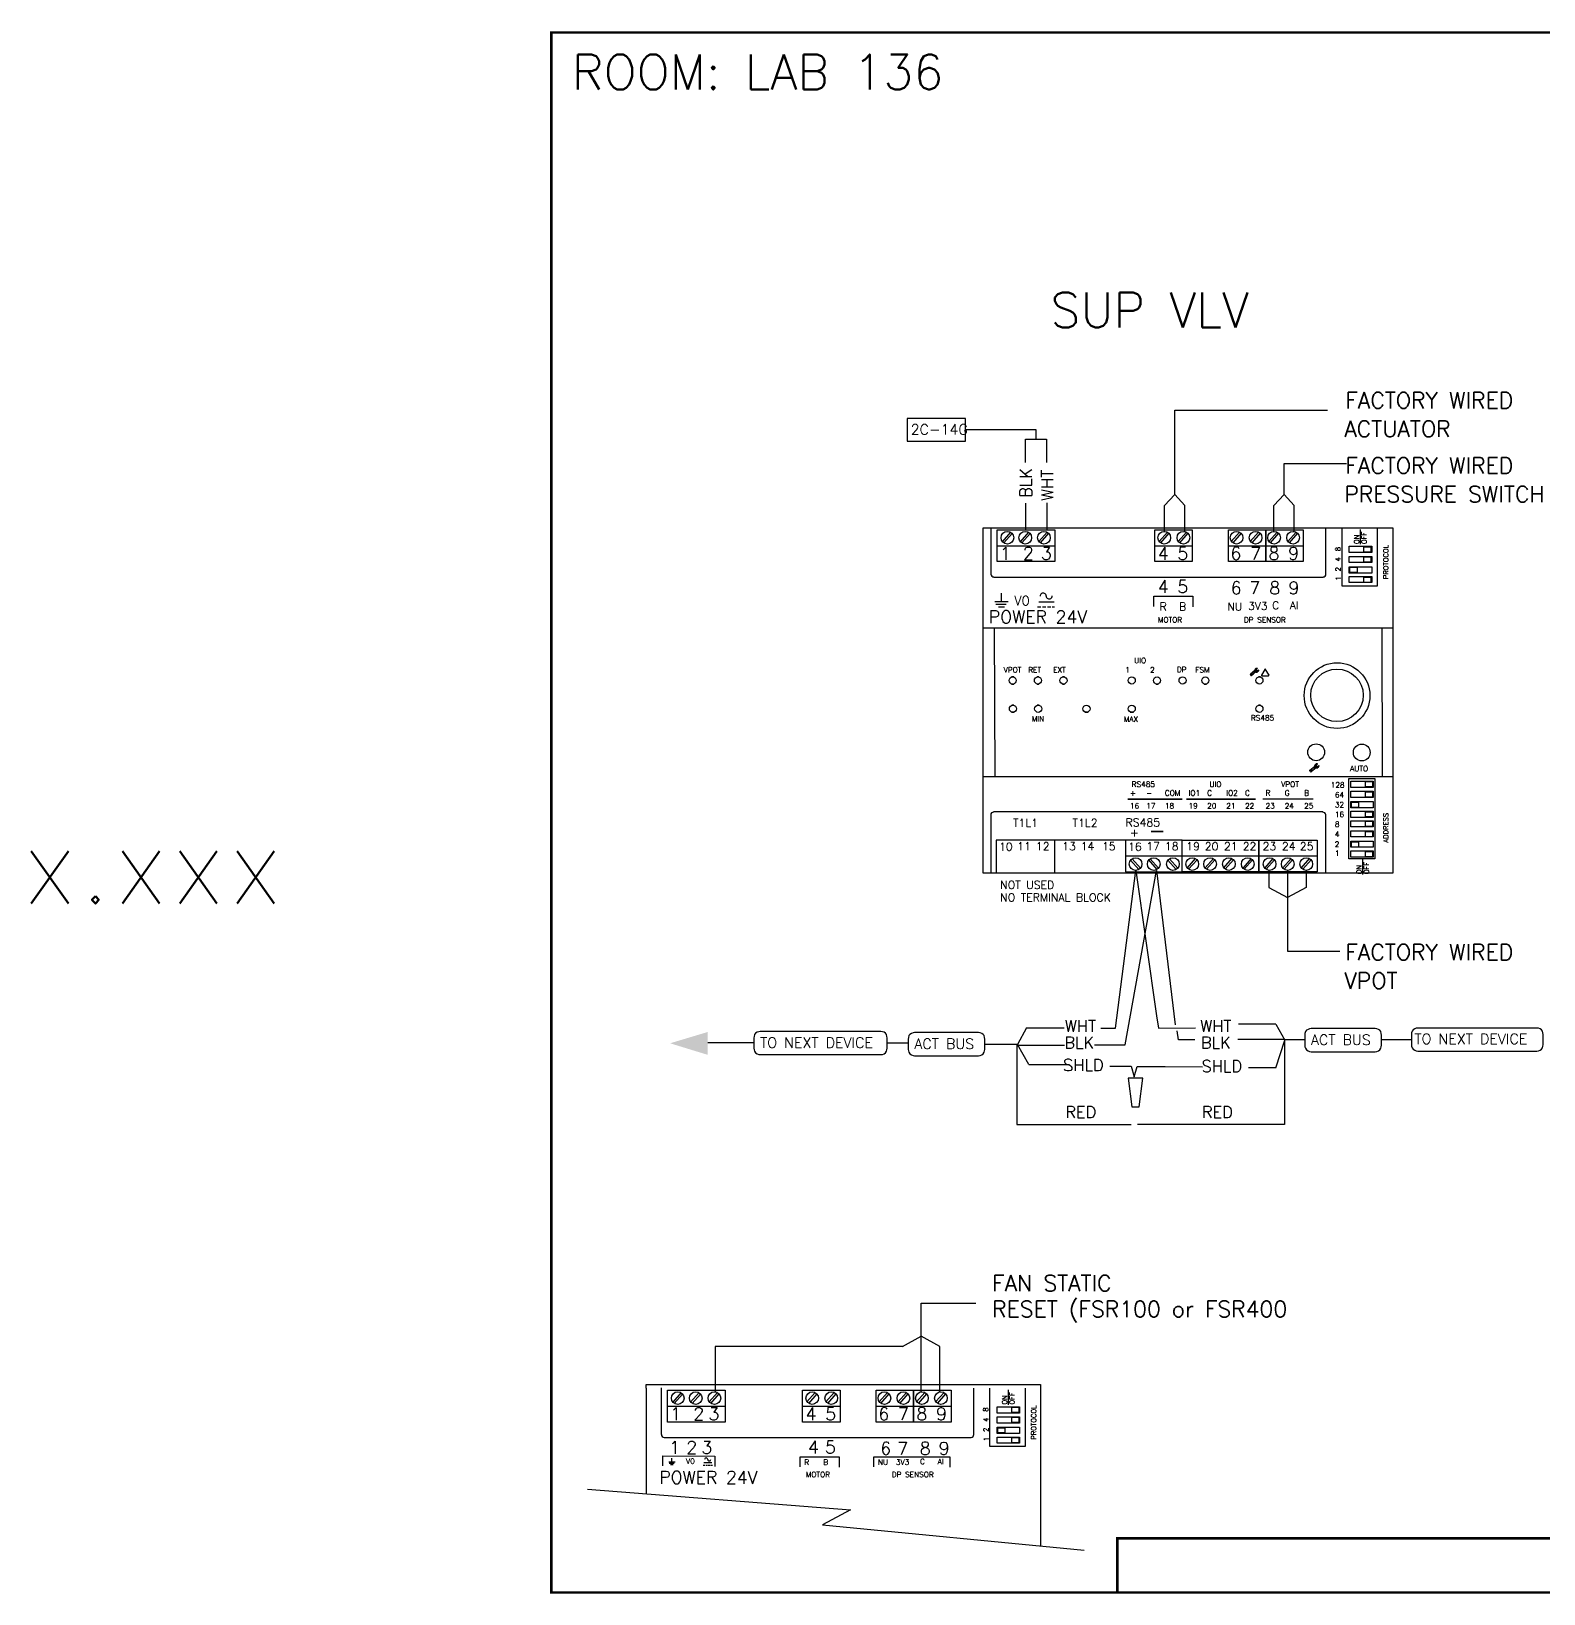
# Model space of a CAD drawing. Extents: x -251 to 1546, y 32 to 985.
# Drawn here: x -251 to 671, y 32 to 985 of the extents above; entities that cross this region are included whole.
import ezdxf
from ezdxf.enums import TextEntityAlignment as Align

# ---------------------------------------------------------------- set-up
doc = ezdxf.new("R2010")
doc.units = 0
doc.header["$LTSCALE"] = 96
doc.header["$MEASUREMENT"] = 0
doc.layers.get('0').update_dxf_attribs({"linetype": 'CONTINUOUS'})
for name, color, linetype in [('FSR', 7, 'CONTINUOUS'), ('ModelB', 30, 'CONTINUOUS'), ('Supply', 7, 'CONTINUOUS'), ('Text', 7, 'CONTINUOUS')]:
    doc.layers.add(name, color=color, linetype=linetype)
doc.styles.add('Romans', font='romans.shx')
doc.styles.get("Standard").update_dxf_attribs({"font": 'ROMANS'})

msp = doc.modelspace()

# ---------------------------------------------------------------- hatches: boundary and pattern name
at = {"layer": 'Supply', "linetype": 'Continuous', "lineweight": 0, "transparency": 33554687}
msp.add_hatch(color=7, dxfattribs=at).paths.add_polyline_path([(161.31, 374.71), (161.31, 360.77), (138.38, 367.81)])

# ---------------------------------------------------------------- linework, layer by layer
at = {"layer": 'FSR', "color": 7, "linetype": 'Continuous'}
for p, q in [((291.42, 189.28), (291.42, 209.46)), ((291.42, 209.46), (324.83, 209.46)), ((280.1, 183.05), (291.42, 189.28)), ((291.42, 155.49), (291.42, 189.28)), ((302.74, 183.05), (291.42, 189.28)), ((302.74, 155.49), (302.74, 183.05))]:
    msp.add_line(p, q, dxfattribs=at)
at = {"layer": 'FSR', "linetype": 'Continuous'}
for p, q in [((280.1, 183.05), (165.93, 183.05)), ((165.93, 183.05), (165.93, 155.31)), ((123.87, 157.53), (123.87, 159.81)), ((123.87, 159.81), (364.23, 159.81)), ((123.87, 157.53), (123.87, 93.19)), ((133.04, 129.26), (133.04, 157.69)), ((364.23, 159.81), (364.23, 61.4)), ((88.03, 96.03), (248.33, 83.31)), ((248.33, 83.31), (231.35, 74.36)), ((231.35, 74.36), (390.71, 58.81))]:
    msp.add_line(p, q, dxfattribs=at)
at = {"layer": 'FSR', "color": 7}
for p, q in [((344.38, 156.48), (344.38, 147.46)), ((133.89, 110.18), (133.89, 116.36)), ((133.89, 116.36), (165.68, 116.17)), ((139.49, 112.61), (139.49, 114.99)), ((165.68, 116.17), (165.68, 109.82)), ((217.59, 109.6), (217.59, 115.78)), ((217.59, 115.78), (241.41, 115.78)), ((241.41, 115.78), (241.41, 109.43)), ((262.49, 109.6), (262.49, 115.78)), ((262.49, 115.78), (308.82, 115.78)), ((308.82, 115.78), (308.82, 109.46)), ((137.57, 112.61), (141.41, 112.61)), ((137.87, 111.82), (140.8, 111.82)), ((138.65, 111.05), (140.33, 111.05)), ((158.53, 110.66), (159.59, 110.66)), ((158.98, 112.26), (163.85, 112.26)), ((160.14, 110.66), (161.2, 110.66)), ((161.68, 110.66), (162.74, 110.66)), ((163.14, 110.66), (164.2, 110.66))]:
    msp.add_line(p, q, dxfattribs=at)
at = {"layer": 'FSR', "color": 7, "lineweight": 25}
for points in [[(172.03, 136.88), (136.9, 136.88), (136.9, 156.3), (172.03, 156.3)], [(242, 156.3), (242, 136.88), (219.19, 136.88), (219.19, 156.3)], [(286.85, 156.3), (286.85, 136.88), (264.04, 136.88), (264.04, 156.3)], [(309.65, 156.3), (309.65, 136.88), (286.85, 136.88), (286.85, 156.3)], [(351.42, 142.43), (337.7, 142.43), (337.7, 146.28), (351.42, 146.28)], [(350.96, 142.73), (346.64, 142.73), (346.64, 145.97), (350.96, 145.97)], [(351.42, 136.26), (337.7, 136.26), (337.7, 140.12), (351.42, 140.12)], [(351.42, 129.94), (337.7, 129.94), (337.7, 133.8), (351.42, 133.8)], [(342.48, 130.25), (338.16, 130.25), (338.16, 133.49), (342.48, 133.49)], [(350.96, 136.57), (346.64, 136.57), (346.64, 139.81), (350.96, 139.81)], [(351.42, 124.09), (337.7, 124.09), (337.7, 127.79), (351.42, 127.79)], [(350.96, 124.24), (346.64, 124.24), (346.64, 127.48), (350.96, 127.48)]]:
    msp.add_lwpolyline(points, close=True, dxfattribs=at)
for points in [[(145.06, 154.91), (139.98, 149.05)], [(145.99, 153.98), (140.9, 148.28)], [(156.01, 154.91), (150.92, 149.05)], [(156.93, 153.98), (151.85, 148.28)], [(167.26, 154.91), (162.17, 149.21)], [(168.18, 154.14), (163.1, 148.28)], [(226.86, 154.91), (221.77, 149.21)], [(227.78, 154.14), (222.69, 148.28)], [(238.46, 154.91), (233.37, 149.21)], [(239.38, 154.14), (234.3, 148.28)], [(270.87, 154.91), (265.79, 149.21)], [(271.8, 154.14), (266.71, 148.28)], [(282.48, 154.91), (277.39, 149.21)], [(283.4, 154.14), (278.32, 148.28)], [(293.75, 154.91), (288.67, 149.21)], [(294.68, 154.14), (289.59, 148.28)], [(305.36, 154.91), (300.27, 149.21)], [(306.28, 154.14), (301.2, 148.28)], [(321.83, 127.56), (322.45, 127.72), (323.06, 128.03), (323.37, 128.64), (323.52, 129.26), (323.52, 157.53)], [(354.81, 157.53), (354.81, 121.93), (333.39, 121.93), (333.39, 157.53)], [(136.9, 146.59), (172.03, 146.59)], [(219.19, 146.59), (242, 146.59)], [(264.04, 146.59), (286.85, 146.59), (309.65, 146.59)], [(133.04, 129.26), (133.2, 128.64), (133.51, 128.03), (134.12, 127.72), (134.74, 127.56)], [(134.74, 127.41), (242.62, 127.41)], [(242.31, 127.41), (321.83, 127.41)]]:
    msp.add_lwpolyline(points, dxfattribs=at)
at = {"layer": 'FSR', "color": 7, "lineweight": 5}
for points in [[(142.75, 156.3), (143.52, 156.3)], [(153.69, 156.3), (152.92, 156.3)]]:
    msp.add_lwpolyline(points, dxfattribs=at)
at = {"layer": 'FSR', "color": 7, "lineweight": 25}
for centre in [(143.06, 151.48), (154, 151.48), (165.4, 151.48), (225, 151.48), (236.61, 151.48), (269.02, 151.48), (280.62, 151.48), (291.9, 151.48), (303.5, 151.48)]:
    msp.add_circle(centre, 3.86, dxfattribs=at)
at = {"layer": 'FSR', "color": 7}
for centre, start, end in [((160.35, 114.11), 359.12234, 184.17978), ((162.24, 114.12), 179.12234, 4.17978)]:
    msp.add_arc(centre, 0.944, start, end, dxfattribs=at)
at = {"layer": 'ModelB', "const_width": 1.5}
msp.add_lwpolyline([(66, 984), (66, 33), (1545, 33), (1545, 984)], close=True, dxfattribs=at)
msp.add_lwpolyline([(1545, 66), (411, 66), (411, 33)], dxfattribs=at)
at = {"layer": 'Supply', "color": 7, "linetype": 'Continuous'}
for p, q in [((446.01, 702.42), (446.01, 753.74)), ((446.01, 753.74), (539.04, 753.74)), ((361.47, 741.87), (318.83, 741.87)), ((355.04, 721.87), (355.04, 736.13)), ((355.04, 736.13), (367.9, 736.13)), ((361.47, 736.13), (361.47, 741.87)), ((367.9, 736.13), (367.9, 721.87)), ((512.62, 702.42), (512.62, 721.19)), ((512.62, 721.19), (550.63, 721.19)), ((355.08, 697.06), (355.08, 680.88)), ((368.01, 697.28), (368.01, 680.88)), ((439.82, 695.61), (446.01, 702.42)), ((439.82, 679.68), (439.82, 695.61)), ((452.21, 695.61), (446.01, 702.42)), ((452.21, 679.68), (452.21, 695.61)), ((506.42, 695.61), (512.62, 702.42)), ((506.42, 679.68), (506.42, 695.61)), ((518.81, 695.61), (512.62, 702.42)), ((518.81, 679.68), (518.81, 695.61)), ((559.03, 681.02), (559.03, 672)), ((340.39, 637.13), (340.39, 642.22)), ((433.3, 634.14), (433.3, 640.31)), ((433.3, 640.31), (457.12, 640.31)), ((457.12, 640.31), (457.12, 633.96)), ((336.28, 637.13), (344.5, 637.13)), ((336.93, 635.44), (343.19, 635.44)), ((338.58, 633.81), (342.17, 633.81)), ((362.31, 633.83), (364.35, 633.83)), ((363.18, 636.9), (372.56, 636.9)), ((365.41, 633.83), (367.45, 633.83)), ((368.38, 633.83), (370.42, 633.83)), ((371.27, 633.87), (372.76, 633.87)), ((560.47, 479.78), (560.47, 470.75)), ((503.44, 473), (503.44, 462.82)), ((514.75, 473), (514.75, 456.6)), ((526.07, 473.14), (526.07, 462.82)), ((503.44, 462.82), (514.75, 456.6)), ((526.07, 462.82), (514.75, 456.6)), ((514.75, 456.6), (514.75, 423.9)), ((514.75, 423.9), (546.63, 423.9)), ((434.92, 384.54), (436.11, 377.1)), ((355.61, 377.19), (378.59, 377.19)), ((436.11, 377.1), (458.71, 377.22)), ((448.25, 369.91), (447.44, 375.35)), ((507.57, 379.42), (484.86, 379.42)), ((189.4, 368.17), (161.4, 368.17)), ((350.22, 367.17), (330.43, 367.17)), ((349.81, 366.91), (349.81, 318.39)), ((350.37, 366.72), (378.81, 366.72)), ((458.34, 369.89), (448.25, 369.91)), ((512.91, 370.12), (484.45, 370.12)), ((512.91, 370.12), (512.91, 318.36)), ((357.16, 354.82), (381.85, 354.82)), ((507.66, 352.94), (490.95, 352.94)), ((349.81, 318.39), (419.51, 318.39)), ((512.91, 318.36), (423.25, 318.36))]:
    msp.add_line(p, q, dxfattribs=at)
at = {"layer": 'Supply', "linetype": 'Continuous'}
for p, q in [((415.97, 491.59), (337.12, 491.59)), ((337.12, 491.59), (337.12, 472.08)), ((372.77, 491.6), (372.77, 471.88)), ((283.46, 367.96), (270.74, 367.96)), ((512.91, 370.12), (525.24, 370.12)), ((572.05, 370.12), (590.24, 370.12))]:
    msp.add_line(p, q, dxfattribs=at)
at = {"layer": 'Supply', "color": 7, "linetype": 'Continuous', "lineweight": 25, "transparency": 33554687}
for p, q in [((355.61, 377.19), (350.22, 367.17)), ((507.57, 379.42), (513.06, 369.67)), ((357.16, 354.82), (350.22, 367.17)), ((507.66, 352.94), (513.06, 369.67)), ((406.35, 353.82), (419.5, 353.82)), ((419.5, 353.82), (421.27, 347.34)), ((421.27, 347.34), (423.2, 353.6)), ((423.2, 353.6), (424.7, 353.6)), ((424.7, 353.6), (440.14, 353.68)), ((440.14, 353.68), (463.01, 353.47)), ((426.63, 346.47), (417.56, 346.47)), ((417.56, 346.47), (419.93, 329.13)), ((424.26, 329.13), (426.63, 346.47)), ((419.93, 329.13), (422.29, 329.13)), ((422.29, 329.13), (424.26, 329.13))]:
    msp.add_line(p, q, dxfattribs=at)
at = {"layer": 'Supply', "color": 7, "linetype": 'Continuous', "transparency": 33554687}
msp.add_lwpolyline([(282.95, 734.8), (318.39, 734.8), (318.39, 748.77), (282.95, 748.77)], close=True, dxfattribs=at)
at = {"layer": 'Supply', "color": 7, "linetype": 'Continuous', "lineweight": 25}
for points in [[(578.86, 471.55), (329.18, 471.55), (329.18, 682.07), (578.86, 682.07)], [(372.95, 661.42), (337.81, 661.42), (337.81, 680.83), (372.95, 680.83)], [(456.65, 680.83), (456.65, 661.42), (433.84, 661.42), (433.84, 680.83)], [(501.5, 680.83), (501.5, 661.42), (478.69, 661.42), (478.69, 680.83)], [(524.3, 680.83), (524.3, 661.42), (501.5, 661.42), (501.5, 680.83)], [(566.07, 666.96), (552.35, 666.96), (552.35, 670.82), (566.07, 670.82)], [(565.61, 667.27), (561.29, 667.27), (561.29, 670.51), (565.61, 670.51)], [(566.07, 660.8), (552.35, 660.8), (552.35, 664.65), (566.07, 664.65)], [(566.07, 654.48), (552.35, 654.48), (552.35, 658.33), (566.07, 658.33)], [(557.13, 654.79), (552.81, 654.79), (552.81, 658.03), (557.13, 658.03)], [(565.61, 661.11), (561.29, 661.11), (561.29, 664.34), (565.61, 664.34)], [(566.07, 648.63), (552.35, 648.63), (552.35, 652.32), (566.07, 652.32)], [(565.61, 648.78), (561.29, 648.78), (561.29, 652.02), (565.61, 652.02)], [(347.05, 591.14), (347.83, 591.14), (346.59, 591.14)], [(347.05, 591.14), (347.83, 591.14)], [(362.47, 591.14), (363.24, 591.14), (362.16, 591.14)], [(362.47, 591.14), (363.24, 591.14)], [(378.03, 591.14), (378.8, 591.14), (377.57, 591.14)], [(378.03, 591.14), (378.8, 591.14)], [(492.25, 592.84), (493.79, 592.84), (492.1, 592.84)], [(492.1, 592.84), (493.79, 592.84), (493.79, 592.84)], [(492.1, 592.84), (493.79, 592.84), (493.79, 592.84)], [(492.1, 592.84), (493.79, 592.84), (493.79, 592.84)], [(492.1, 592.84), (493.79, 592.84), (493.79, 592.84)], [(492.1, 592.84), (492.71, 592.84), (492.71, 592.84)], [(492.1, 592.84), (492.71, 592.84), (492.71, 592.84)], [(492.1, 592.84), (492.71, 592.84), (492.71, 592.84)], [(492.1, 592.84), (492.71, 592.84), (492.71, 592.84)], [(492.1, 592.84), (492.56, 592.84), (492.56, 592.84)], [(492.1, 592.84), (492.71, 592.84), (492.56, 592.84)], [(492.1, 592.84), (492.56, 592.84), (492.56, 592.84)], [(492.1, 592.84), (492.56, 592.84), (492.56, 592.84)], [(492.1, 592.68), (492.56, 592.68), (492.56, 592.68)], [(492.1, 592.68), (492.56, 592.68), (492.56, 592.68)], [(492.1, 592.68), (492.56, 592.68), (492.56, 592.68)], [(492.1, 592.68), (492.56, 592.68), (492.56, 592.68)], [(492.1, 592.68), (492.56, 592.68), (492.56, 592.68)], [(492.1, 592.68), (492.56, 592.68), (492.56, 592.68)], [(492.1, 592.68), (492.56, 592.68), (492.56, 592.68)], [(492.1, 592.68), (492.56, 592.68), (492.56, 592.68)], [(492.1, 592.68), (492.56, 592.68), (492.56, 592.68)], [(492.1, 592.68), (492.56, 592.68), (492.56, 592.68)], [(492.1, 592.68), (492.56, 592.68), (492.56, 592.68)], [(492.1, 592.68), (492.56, 592.68), (492.56, 592.68)], [(492.1, 592.68), (492.56, 592.68), (492.56, 592.68)], [(492.1, 592.68), (492.56, 592.68), (492.56, 592.68)], [(492.1, 592.68), (492.56, 592.68), (492.56, 592.68)], [(492.1, 592.68), (492.56, 592.68), (492.56, 592.68)], [(492.1, 592.53), (492.56, 592.53), (492.56, 592.53)], [(492.1, 592.53), (492.56, 592.53), (492.56, 592.53)], [(492.1, 592.53), (492.56, 592.53), (492.56, 592.53)], [(492.1, 592.53), (492.56, 592.53), (492.56, 592.53)], [(492.1, 592.53), (492.56, 592.53), (492.56, 592.53)], [(492.1, 592.53), (492.56, 592.53), (492.56, 592.53)], [(492.1, 592.53), (492.56, 592.53), (492.56, 592.53)], [(492.1, 592.53), (492.56, 592.53), (492.56, 592.53)], [(492.1, 592.53), (492.56, 592.53), (492.56, 592.53)], [(492.1, 592.53), (492.56, 592.53), (492.56, 592.53)], [(492.1, 592.53), (492.56, 592.53), (492.25, 592.53)], [(492.1, 592.53), (492.56, 592.53), (492.56, 592.53)], [(492.25, 592.84), (493.94, 592.84), (493.79, 592.84)], [(492.25, 592.53), (492.56, 592.53), (492.56, 592.53)], [(492.25, 592.53), (492.56, 592.53), (492.56, 592.53)], [(492.25, 592.38), (492.71, 592.38), (492.71, 592.38)], [(492.25, 592.38), (492.71, 592.38), (492.71, 592.38)], [(492.4, 592.07), (492.87, 592.07), (492.56, 592.07)], [(492.4, 592.07), (492.87, 592.07), (492.87, 592.07)], [(492.56, 592.07), (492.87, 592.07), (492.87, 592.07)], [(492.56, 592.07), (492.87, 592.07), (492.87, 592.07)], [(492.56, 592.07), (492.87, 592.07), (492.87, 592.07)], [(492.56, 592.07), (492.87, 592.07), (492.87, 592.07)], [(492.56, 592.07), (492.87, 592.07), (492.87, 592.07)], [(492.56, 592.07), (492.87, 592.07), (492.87, 592.07)], [(492.56, 592.07), (492.71, 592.07), (492.71, 592.07)], [(492.56, 592.07), (492.87, 592.07), (492.71, 592.07)], [(492.56, 592.07), (492.71, 592.07), (492.71, 592.07)], [(492.56, 592.07), (492.71, 592.07), (492.71, 592.07)], [(492.56, 592.07), (492.71, 592.07), (492.71, 592.07)], [(492.56, 592.07), (492.71, 592.07), (492.71, 592.07)], [(492.56, 592.07), (492.71, 592.07), (492.71, 592.07)], [(492.56, 592.07), (492.71, 592.07), (492.71, 592.07)], [(492.71, 592.84), (493.79, 592.84), (493.79, 592.84)], [(492.71, 592.84), (493.79, 592.84), (493.79, 592.84)], [(492.71, 592.84), (493.79, 592.84), (493.79, 592.84)], [(492.71, 592.84), (493.79, 592.84), (493.79, 592.84)], [(492.71, 592.84), (493.64, 592.84), (492.87, 592.84)], [(492.71, 592.84), (493.79, 592.84), (493.64, 592.84)], [(492.87, 592.53), (493.33, 592.53), (492.71, 592.53)], [(492.71, 592.38), (493.33, 592.38), (493.33, 592.38)], [(492.71, 592.38), (493.33, 592.38), (493.33, 592.38)], [(492.71, 592.07), (492.71, 592.07), (492.71, 592.07)], [(492.87, 592.68), (493.64, 592.68), (493.64, 592.68)], [(492.87, 592.68), (493.64, 592.68), (493.64, 592.68)], [(492.87, 592.68), (493.64, 592.68), (493.64, 592.68)], [(492.87, 592.68), (493.64, 592.68), (493.64, 592.68)], [(492.87, 592.68), (493.64, 592.68), (493.64, 592.68)], [(492.87, 592.68), (493.64, 592.68), (493.64, 592.68)], [(492.87, 592.68), (493.48, 592.68), (493.48, 592.68)], [(492.87, 592.68), (493.64, 592.68), (493.48, 592.68)], [(492.87, 592.53), (493.48, 592.53), (493.48, 592.53)], [(492.87, 592.53), (493.48, 592.53), (493.48, 592.53)], [(492.87, 592.53), (493.48, 592.53), (493.48, 592.53)], [(492.87, 592.53), (493.48, 592.53), (493.48, 592.53)], [(492.87, 592.53), (493.33, 592.53), (493.33, 592.53)], [(492.87, 592.53), (493.48, 592.53), (493.33, 592.53)], [(492.87, 592.53), (493.33, 592.53), (493.33, 592.53)], [(492.87, 592.53), (493.33, 592.53), (493.33, 592.53)], [(492.87, 592.53), (493.33, 592.53), (493.33, 592.53)], [(493.79, 594.22), (496.41, 594.22), (496.41, 594.22)], [(493.79, 594.22), (496.41, 594.22), (496.41, 594.22)], [(494.72, 594.84), (495.95, 594.84), (494.56, 594.84)], [(494.56, 594.84), (495.95, 594.84), (495.95, 594.84)], [(494.56, 594.84), (495.95, 594.84), (495.95, 594.84)], [(494.56, 594.84), (496.1, 594.84), (496.1, 594.84)], [(494.56, 594.84), (496.1, 594.84)], [(494.56, 594.84), (496.1, 594.84), (496.1, 594.84)], [(494.56, 594.84), (496.1, 594.84), (496.1, 594.84)], [(494.56, 594.84), (497.03, 594.84), (497.03, 594.84)], [(494.56, 594.84), (497.03, 594.84), (497.03, 594.84)], [(494.87, 594.99), (495.79, 594.99), (494.72, 594.99)], [(494.72, 594.84), (495.79, 594.84), (495.79, 594.84)], [(494.72, 594.84), (495.79, 594.84), (495.79, 594.84)], [(494.72, 594.84), (495.95, 594.84)], [(495.02, 595.61), (495.64, 595.61), (494.87, 595.61)], [(494.87, 595.61), (495.64, 595.61), (495.64, 595.61)], [(494.87, 595.61), (495.64, 595.61), (495.64, 595.61)], [(494.87, 595.46), (495.64, 595.46), (495.64, 595.46)], [(494.87, 595.46), (495.64, 595.46), (495.64, 595.46)], [(494.87, 595.46), (495.64, 595.46), (495.64, 595.46)], [(494.87, 595.46), (495.64, 595.46), (495.64, 595.46)], [(494.87, 595.3), (495.64, 595.3), (495.64, 595.3)], [(494.87, 595.3), (495.64, 595.3), (495.64, 595.3)], [(494.87, 595.15), (495.64, 595.15), (495.64, 595.15)], [(494.87, 595.15), (495.64, 595.15), (495.64, 595.15)], [(494.87, 594.99), (495.64, 594.99), (495.64, 594.99)], [(494.87, 594.99), (495.64, 594.99), (495.64, 594.99)], [(494.87, 594.99), (495.79, 594.99)], [(495.02, 595.77), (495.79, 595.77), (495.79, 595.77)], [(495.02, 595.77), (495.79, 595.77), (495.79, 595.77)], [(495.02, 595.61), (495.64, 595.61), (495.64, 595.61)], [(495.79, 596.23), (496.41, 596.23), (495.49, 596.23)], [(495.49, 596.23), (496.41, 596.23), (496.41, 596.23)], [(495.49, 596.23), (496.41, 596.23), (496.41, 596.23)], [(495.64, 594.07), (496.1, 594.07), (496.1, 594.07)], [(495.64, 594.07), (496.26, 594.07), (496.1, 594.07)], [(495.64, 594.07), (496.1, 594.07), (495.79, 594.07)], [(495.64, 594.07), (496.1, 594.07), (496.1, 594.07)], [(495.95, 596.23), (496.1, 596.23), (495.79, 596.23)], [(495.79, 596.23), (496.1, 596.23), (496.1, 596.23)], [(495.79, 596.23), (496.1, 596.23), (496.1, 596.23)], [(495.79, 596.23), (496.41, 596.23)], [(495.79, 594.07), (496.1, 594.07), (496.1, 594.07)], [(496.26, 594.84), (497.03, 594.84), (496.1, 594.84)], [(496.1, 594.84), (497.03, 594.84), (497.03, 594.84)], [(496.1, 594.84), (497.03, 594.84), (497.03, 594.84)], [(496.41, 594.84), (497.03, 594.84), (496.26, 594.84)], [(496.26, 594.84), (497.03, 594.84), (497.03, 594.84)], [(496.26, 594.84), (497.03, 594.84), (497.03, 594.84)], [(496.26, 594.84), (497.03, 594.84), (497.03, 594.84)], [(496.41, 594.84), (497.03, 594.84), (497.03, 594.84)], [(497.03, 595.3), (496.87, 595.3), (496.87, 595.3)], [(497.49, 591.14), (498.26, 591.14), (497.03, 591.14)], [(497.49, 591.14), (498.26, 591.14)], [(346.59, 586.83), (347.52, 586.83), (347.05, 586.83)], [(346.59, 586.83), (347.83, 586.83), (347.52, 586.83)], [(362.16, 586.83), (362.93, 586.83), (362.47, 586.83)], [(362.16, 586.83), (363.24, 586.83), (362.93, 586.83)], [(377.57, 586.83), (378.49, 586.83), (378.03, 586.83)], [(377.57, 586.83), (378.8, 586.83), (378.49, 586.83)], [(434.61, 586.83), (435.38, 586.83), (435.07, 586.83)], [(434.61, 586.83), (435.85, 586.83), (435.38, 586.83)], [(464.05, 586.83), (464.97, 586.83), (464.51, 586.83)], [(464.05, 586.83), (465.28, 586.83), (464.97, 586.83)], [(347.05, 573.88), (347.98, 573.88), (346.75, 573.88)], [(347.05, 573.88), (347.98, 573.88)], [(362.47, 573.88), (363.39, 573.88), (362.16, 573.88)], [(362.47, 573.88), (363.39, 573.88)], [(497.49, 573.88), (498.26, 573.88), (497.03, 573.88)], [(497.49, 573.88), (498.26, 573.88)], [(346.75, 569.57), (347.52, 569.57), (347.05, 569.57)], [(346.75, 569.57), (347.98, 569.57), (347.52, 569.57)], [(391.28, 569.72), (392.83, 569.72), (391.59, 569.72)], [(391.28, 569.72), (393.29, 569.72), (392.83, 569.72)], [(418.89, 569.72), (420.43, 569.72), (419.2, 569.72)], [(418.89, 569.72), (420.9, 569.72), (420.43, 569.72)], [(528.31, 534.28), (530.31, 534.28), (530.31, 534.28)], [(528.31, 534.28), (530.31, 534.28), (530.31, 534.28)], [(528.31, 534.28), (530.16, 534.28), (530.16, 534.28)], [(528.31, 534.28), (530.31, 534.28), (530.16, 534.28)], [(528.31, 534.28), (530.16, 534.28), (530.16, 534.28)], [(528.31, 534.28), (530.16, 534.28), (530.16, 534.28)], [(528.31, 534.28), (528.93, 534.28), (528.93, 534.28)], [(528.31, 534.28), (528.93, 534.28), (528.93, 534.28)], [(528.31, 534.28), (528.93, 534.28), (528.93, 534.28)], [(528.31, 534.28), (528.93, 534.28), (528.93, 534.28)], [(528.31, 534.28), (528.93, 534.28), (528.93, 534.28)], [(528.31, 534.28), (528.93, 534.28), (528.93, 534.28)], [(528.31, 534.12), (528.77, 534.12), (528.77, 534.12)], [(528.31, 534.12), (528.77, 534.12), (528.77, 534.12)], [(528.31, 534.12), (528.77, 534.12), (528.77, 534.12)], [(528.31, 534.12), (528.77, 534.12), (528.77, 534.12)], [(528.31, 534.12), (528.77, 534.12), (528.77, 534.12)], [(528.31, 534.12), (528.77, 534.12), (528.77, 534.12)], [(528.31, 534.12), (528.77, 534.12), (528.77, 534.12)], [(528.31, 534.12), (528.77, 534.12), (528.77, 534.12)], [(528.31, 534.12), (528.77, 534.12), (528.77, 534.12)], [(528.31, 534.12), (528.77, 534.12), (528.77, 534.12)], [(528.31, 534.12), (528.77, 534.12), (528.77, 534.12)], [(528.31, 534.12), (528.77, 534.12), (528.77, 534.12)], [(528.31, 534.12), (528.77, 534.12), (528.77, 534.12)], [(528.31, 534.12), (528.77, 534.12), (528.77, 534.12)], [(528.31, 533.97), (528.77, 533.97), (528.77, 533.97)], [(528.31, 533.97), (528.77, 533.97), (528.77, 533.97)], [(528.31, 533.97), (528.77, 533.97), (528.77, 533.97)], [(528.31, 533.97), (528.77, 533.97), (528.77, 533.97)], [(528.31, 533.97), (528.77, 533.97), (528.77, 533.97)], [(528.31, 533.97), (528.77, 533.97), (528.77, 533.97)], [(528.31, 533.97), (528.77, 533.97), (528.77, 533.97)], [(528.31, 533.97), (528.77, 533.97), (528.77, 533.97)], [(528.31, 533.97), (528.77, 533.97), (528.77, 533.97)], [(528.31, 533.97), (528.77, 533.97), (528.77, 533.97)], [(528.31, 533.97), (528.77, 533.97), (528.77, 533.97)], [(528.31, 533.97), (528.77, 533.97), (528.77, 533.97)], [(528.31, 533.81), (528.77, 533.81), (528.77, 533.81)], [(528.31, 533.81), (528.77, 533.81), (528.77, 533.81)], [(528.31, 533.81), (528.93, 533.81), (528.93, 533.81)], [(528.31, 533.81), (528.93, 533.81)], [(528.31, 533.81), (528.93, 533.81), (528.93, 533.81)], [(528.31, 533.81), (528.93, 533.81), (528.93, 533.81)], [(528.31, 533.81), (528.93, 533.81), (528.93, 533.81)], [(528.31, 533.81), (528.93, 533.81), (528.93, 533.81)], [(528.93, 534.28), (530.16, 534.28), (530.16, 534.28)], [(528.93, 534.28), (530.16, 534.28), (530.16, 534.28)], [(528.93, 534.28), (530.16, 534.28), (529.08, 534.28)], [(528.93, 534.28), (530.16, 534.28), (530.16, 534.28)], [(529.08, 533.81), (529.7, 533.81), (528.93, 533.81)], [(528.93, 533.81), (529.7, 533.81), (529.7, 533.81)], [(528.93, 533.81), (529.7, 533.81), (529.7, 533.81)], [(529.08, 534.12), (530.01, 534.12), (530.01, 534.12)], [(529.08, 534.12), (530.16, 534.12), (530.01, 534.12)], [(529.08, 534.12), (530.01, 534.12), (530.01, 534.12)], [(529.08, 534.12), (530.01, 534.12), (530.01, 534.12)], [(529.08, 534.12), (530.01, 534.12), (530.01, 534.12)], [(529.08, 534.12), (530.01, 534.12), (530.01, 534.12)], [(529.08, 534.12), (530.01, 534.12), (530.01, 534.12)], [(529.08, 534.12), (530.01, 534.12), (530.01, 534.12)], [(529.08, 533.97), (529.85, 533.97), (529.85, 533.97)], [(529.08, 533.97), (529.85, 533.97), (529.85, 533.97)], [(529.08, 533.97), (529.85, 533.97), (529.85, 533.97)], [(529.08, 533.97), (529.85, 533.97), (529.85, 533.97)], [(529.08, 533.97), (529.7, 533.97), (529.7, 533.97)], [(529.08, 533.97), (529.85, 533.97), (529.7, 533.97)], [(529.08, 533.81), (529.7, 533.81), (529.7, 533.81)], [(529.08, 533.81), (529.7, 533.81), (529.7, 533.81)], [(529.08, 533.81), (529.7, 533.81), (529.7, 533.81)], [(529.08, 533.81), (529.7, 533.81), (529.7, 533.81)], [(529.08, 533.81), (529.7, 533.81), (529.7, 533.81)], [(530.16, 535.82), (533.09, 535.82), (533.09, 535.82)], [(530.16, 535.82), (533.24, 535.82), (533.09, 535.82)], [(530.16, 535.82), (532.01, 535.82), (532.01, 535.82)], [(530.16, 535.82), (532.16, 535.82), (532.01, 535.82)], [(531.24, 536.59), (532.63, 536.59), (531.09, 536.59)], [(531.09, 536.59), (532.78, 536.59), (532.78, 536.59)], [(531.09, 536.59), (532.78, 536.59)], [(531.09, 536.59), (532.78, 536.59), (532.78, 536.59)], [(531.09, 536.59), (532.78, 536.59), (532.78, 536.59)], [(531.09, 536.43), (533.86, 536.43), (533.86, 536.43)], [(531.09, 536.43), (533.86, 536.43), (533.86, 536.43)], [(531.24, 536.59), (532.63, 536.59), (532.63, 536.59)], [(531.24, 536.59), (532.63, 536.59)], [(531.24, 536.59), (532.63, 536.59), (532.63, 536.59)], [(531.55, 537.36), (532.32, 537.36), (531.39, 537.36)], [(531.39, 537.2), (532.32, 537.2), (532.32, 537.2)], [(531.39, 537.2), (532.32, 537.2), (532.32, 537.2)], [(531.39, 537.05), (532.32, 537.05), (532.32, 537.05)], [(531.39, 537.05), (532.32, 537.05)], [(531.39, 537.05), (532.32, 537.05), (532.32, 537.05)], [(531.39, 537.05), (532.32, 537.05), (532.32, 537.05)], [(531.39, 536.74), (532.32, 536.74), (532.32, 536.74)], [(531.39, 536.74), (532.32, 536.74), (532.32, 536.74)], [(531.39, 536.74), (532.47, 536.74), (532.47, 536.74)], [(531.39, 536.74), (532.47, 536.74)], [(531.55, 537.51), (532.32, 537.51), (532.32, 537.51)], [(531.55, 537.51), (532.47, 537.51), (532.32, 537.51)], [(531.55, 537.51), (532.32, 537.51), (532.32, 537.51)], [(531.55, 537.51), (532.32, 537.51), (532.32, 537.51)], [(531.55, 537.36), (532.32, 537.36), (532.32, 537.36)], [(532.47, 538.13), (533.09, 538.13), (532.16, 538.13)], [(532.16, 538.13), (533.09, 538.13), (533.09, 538.13)], [(532.16, 538.13), (533.09, 538.13), (533.09, 538.13)], [(532.16, 535.82), (533.09, 535.82), (532.32, 535.82)], [(532.16, 535.82), (533.09, 535.82), (533.09, 535.82)], [(532.32, 535.66), (532.78, 535.66), (532.47, 535.66)], [(532.32, 535.66), (532.93, 535.66), (532.78, 535.66)], [(532.63, 538.13), (532.93, 538.13), (532.47, 538.13)], [(532.47, 538.13), (532.93, 538.13), (532.93, 538.13)], [(532.47, 538.13), (532.93, 538.13), (532.93, 538.13)], [(532.47, 538.13), (533.09, 538.13)], [(532.47, 535.66), (532.78, 535.66), (532.63, 535.66)], [(533.09, 536.59), (533.86, 536.59), (532.93, 536.59)], [(533.24, 536.59), (533.86, 536.59), (533.09, 536.59)], [(533.09, 536.59), (533.86, 536.59), (533.86, 536.59)], [(533.09, 536.59), (533.86, 536.59), (533.86, 536.59)], [(533.09, 536.59), (533.86, 536.59), (533.86, 536.59)], [(533.24, 536.59), (533.86, 536.59), (533.86, 536.59)], [(528.77, 533.35), (529.08, 533.35), (529.08, 533.35)], [(528.77, 533.35), (529.08, 533.35), (529.08, 533.35)], [(528.77, 533.35), (529.08, 533.35), (529.08, 533.35)], [(528.77, 533.35), (529.08, 533.35), (529.08, 533.35)], [(528.77, 533.35), (529.08, 533.35), (529.08, 533.35)], [(528.77, 533.35), (529.08, 533.35), (529.08, 533.35)], [(528.77, 533.35), (529.08, 533.35), (529.08, 533.35)], [(528.77, 533.35), (529.08, 533.35), (529.08, 533.35)], [(528.77, 533.35), (529.08, 533.35), (529.08, 533.35)], [(528.77, 533.35), (529.08, 533.35), (529.08, 533.35)], [(528.77, 533.35), (528.93, 533.35), (528.93, 533.35)], [(528.77, 533.35), (529.08, 533.35), (528.93, 533.35)], [(528.93, 533.35), (528.93, 533.35), (528.93, 533.35)], [(566.99, 523.8), (553.28, 523.8), (553.28, 527.65), (566.99, 527.65)], [(566.53, 524.1), (562.22, 524.1), (562.22, 527.34), (566.53, 527.34)], [(566.99, 517.63), (553.28, 517.63), (553.28, 521.48), (566.99, 521.48)], [(566.99, 511.31), (553.28, 511.31), (553.28, 515.17), (566.99, 515.17)], [(558.05, 511.62), (553.74, 511.62), (553.74, 514.86), (558.05, 514.86)], [(566.53, 517.94), (562.22, 517.94), (562.22, 521.18), (566.53, 521.18)], [(566.99, 505.46), (553.28, 505.46), (553.28, 509.31), (566.99, 509.31)], [(566.53, 505.77), (562.22, 505.77), (562.22, 509), (566.53, 509)], [(566.99, 499.76), (553.28, 499.76), (553.28, 503.45), (566.99, 503.45)], [(566.99, 493.59), (553.28, 493.59), (553.28, 497.29), (566.99, 497.29)], [(566.53, 499.91), (562.22, 499.91), (562.22, 503.15), (566.53, 503.15)], [(566.53, 493.74), (562.22, 493.74), (562.22, 496.98), (566.53, 496.98)], [(450.49, 472.32), (450.49, 491.59), (415.97, 491.59), (415.97, 472.32)], [(497.34, 472.32), (450.49, 472.32), (450.49, 491.59), (497.34, 491.59)], [(532.93, 472.32), (497.34, 472.32), (497.34, 491.59), (532.93, 491.59)], [(566.99, 487.27), (553.28, 487.27), (553.28, 490.97), (566.99, 490.97)], [(558.05, 487.43), (553.74, 487.43), (553.74, 490.66), (558.05, 490.66)], [(566.99, 481.26), (553.28, 481.26), (553.28, 485.11), (566.99, 485.11)], [(566.53, 481.57), (562.22, 481.57), (562.22, 484.81), (566.53, 484.81)]]:
    msp.add_lwpolyline(points, close=True, dxfattribs=at)
for points in [[(333.8, 682.07), (333.8, 653.8)], [(345.98, 679.45), (340.89, 673.59)], [(346.9, 678.52), (341.82, 672.82)], [(356.92, 679.45), (351.83, 673.59)], [(357.84, 678.52), (352.76, 672.82)], [(368.17, 679.45), (363.08, 673.75)], [(369.09, 678.68), (364.01, 672.82)], [(441.51, 679.45), (436.42, 673.75)], [(442.43, 678.68), (437.35, 672.82)], [(453.11, 679.45), (448.02, 673.75)], [(454.03, 678.68), (448.95, 672.82)], [(485.52, 679.45), (480.44, 673.75)], [(486.45, 678.68), (481.36, 672.82)], [(497.13, 679.45), (492.04, 673.75)], [(498.05, 678.68), (492.97, 672.82)], [(508.4, 679.45), (503.32, 673.75)], [(509.33, 678.68), (504.24, 672.82)], [(520.01, 679.45), (514.92, 673.75)], [(520.93, 678.68), (515.85, 672.82)], [(536.48, 652.1), (537.1, 652.26), (537.71, 652.56), (538.02, 653.18), (538.17, 653.8), (538.17, 682.07)], [(569.46, 682.07), (569.46, 646.47), (548.04, 646.47), (548.04, 682.07)], [(337.81, 671.13), (372.95, 671.13)], [(433.84, 671.13), (456.65, 671.13)], [(478.69, 671.13), (501.5, 671.13), (524.3, 671.13)], [(333.96, 653.8), (334.11, 653.18), (334.42, 652.56), (335.03, 652.26), (335.65, 652.1)], [(335.65, 651.95), (457.27, 651.95)], [(456.96, 651.95), (536.48, 651.95)], [(328.91, 621.08), (578.6, 621.08)], [(336, 621.08), (336.27, 530.25)], [(572.28, 621.08), (572.54, 530.25)], [(492.4, 592.07), (492.1, 592.53)], [(495.79, 595.77), (496.41, 596.23), (495.64, 596.23), (495.33, 596.07), (495.02, 595.77), (494.87, 595.46), (494.87, 594.99), (492.25, 592.84), (492.25, 592.53)], [(496.41, 594.84), (497.03, 595.3), (497.03, 594.99), (496.87, 594.53), (496.56, 594.38), (496.26, 594.07), (495.95, 594.07), (495.49, 594.22), (492.87, 592.07), (492.56, 592.07)], [(495.79, 595.61), (495.64, 595.46), (495.64, 595.15), (495.79, 594.99)], [(495.64, 594.99), (495.79, 594.99), (495.95, 594.84), (496.26, 594.84), (496.41, 594.99)], [(500.88, 595.77), (498.88, 592.22), (498.88, 592.07), (499.03, 591.91)], [(499.03, 591.76), (503.19, 591.76)], [(501.34, 595.92), (501.03, 595.92)], [(503.5, 592.22), (501.34, 595.77)], [(503.19, 591.91), (503.35, 592.07), (503.35, 592.22)], [(528.62, 533.51), (528.31, 533.97), (528.31, 534.28), (531.39, 536.74), (531.39, 537.2), (531.55, 537.51), (531.86, 537.82), (532.32, 538.13), (532.63, 538.13), (533.09, 537.97)], [(528.77, 533.51), (529.08, 533.51)], [(533.24, 536.59), (533.86, 537.2), (533.86, 536.74), (533.7, 536.28), (533.4, 535.97), (532.93, 535.66), (532.63, 535.66), (532.16, 535.82), (529.08, 533.35)], [(533.09, 538.13), (532.47, 537.51), (532.32, 537.36), (532.32, 537.05), (532.47, 536.9)], [(532.32, 536.74), (532.47, 536.74), (532.63, 536.59), (532.93, 536.59), (533.09, 536.74)], [(578.86, 530.25), (329.18, 530.25)], [(568.07, 529.21), (568.07, 480.34), (552.2, 480.34), (552.2, 529.21), (568.07, 529.21)], [(335.5, 508.69), (334.88, 508.54), (334.26, 508.23), (333.96, 507.61), (333.8, 507), (333.8, 471.4)], [(428.76, 508.85), (335.5, 508.85)], [(536.32, 508.85), (428.45, 508.85)], [(538.02, 507), (537.87, 507.61), (537.56, 508.23), (536.94, 508.54), (536.32, 508.69)], [(538.17, 471.4), (538.17, 507)], [(415.97, 482.03), (438.77, 482.03), (450.49, 482.03), (485.62, 482.03), (532.93, 482.03)], [(424.13, 473.71), (419.05, 479.41)], [(425.06, 474.48), (419.97, 480.34)], [(435.23, 473.71), (430.14, 479.57)], [(436.15, 474.48), (431.07, 480.34)], [(446.94, 473.71), (441.86, 479.41)], [(447.87, 474.48), (442.78, 480.34)], [(458.5, 480.49), (453.57, 474.79)], [(459.58, 479.72), (454.49, 473.86)], [(469.6, 480.49), (464.51, 474.79)], [(470.52, 479.72), (465.43, 473.86)], [(480.85, 480.65), (475.76, 474.79)], [(481.77, 479.72), (476.68, 474.02)], [(492.56, 480.49), (487.63, 474.79)], [(493.48, 479.72), (488.4, 473.86)], [(505.81, 480.49), (500.88, 474.79)], [(506.74, 479.72), (501.65, 473.86)], [(516.91, 480.49), (511.82, 474.79)], [(517.83, 479.72), (512.75, 473.86)], [(528.16, 480.65), (523.07, 474.79)], [(529.08, 479.72), (524, 474.02)]]:
    msp.add_lwpolyline(points, dxfattribs=at)
at = {"layer": 'Supply', "color": 7, "linetype": 'Continuous', "lineweight": 5}
for points in [[(343.66, 680.83), (344.44, 680.83)], [(354.61, 680.83), (353.84, 680.83)]]:
    msp.add_lwpolyline(points, dxfattribs=at)
at = {"layer": 'Supply', "color": 7, "linetype": 'Continuous', "const_width": 0.925}
for points in [[(450.57, 516.61), (417.33, 516.61)], [(495.35, 516.61), (453.16, 516.61)], [(530.42, 516.72), (499.56, 516.72)]]:
    msp.add_lwpolyline(points, dxfattribs=at)
at = {"layer": 'Supply', "color": 7, "linetype": 'Continuous', "lineweight": 25, "transparency": 33554687}
for points in [[(397.19, 366.88), (415.72, 366.88), (434.8, 473.15), (446.31, 378.99)], [(400.9, 376.97), (409.88, 376.97), (422.38, 473.15), (434.92, 384.54)]]:
    msp.add_lwpolyline(points, dxfattribs=at)
for points in [[(189.46, 364.78), (189.61, 363.88), (189.91, 362.98), (190.51, 362.08), (191.55, 361.48), (192.45, 361.04), (193.35, 360.89), (266.85, 360.89), (267.9, 361.04), (268.94, 361.48), (269.69, 362.08), (270.29, 362.98), (270.59, 363.88), (270.74, 364.78), (270.74, 371.08), (270.59, 371.98), (270.29, 373.18), (269.69, 373.93), (268.94, 374.53), (267.9, 374.83), (266.85, 374.98), (193.35, 374.98), (192.45, 374.83), (191.55, 374.53), (190.51, 373.93), (189.91, 373.18), (189.61, 371.98), (189.46, 371.08)], [(283.46, 364.12), (283.61, 363.22), (283.91, 362.33), (284.51, 361.43), (285.56, 360.83), (286.46, 360.38), (287.36, 360.23), (326.37, 360.23), (327.42, 360.38), (328.47, 360.83), (329.22, 361.43), (329.82, 362.33), (330.12, 363.22), (330.27, 364.12), (330.27, 370.42), (330.12, 371.32), (329.82, 372.52), (329.22, 373.27), (328.47, 373.87), (327.42, 374.17), (326.37, 374.32), (287.36, 374.32), (286.46, 374.17), (285.56, 373.87), (284.51, 373.27), (283.91, 372.52), (283.61, 371.32), (283.46, 370.42)], [(525.24, 366.57), (525.39, 365.67), (525.69, 364.77), (526.29, 363.87), (527.34, 363.27), (528.24, 362.82), (529.14, 362.67), (568.15, 362.67), (569.2, 362.82), (570.25, 363.27), (571, 363.87), (571.6, 364.77), (571.9, 365.67), (572.05, 366.57), (572.05, 372.86), (571.9, 373.76), (571.6, 374.96), (571, 375.71), (570.25, 376.31), (569.2, 376.61), (568.15, 376.76), (529.14, 376.76), (528.24, 376.61), (527.34, 376.31), (526.29, 375.71), (525.69, 374.96), (525.39, 373.76), (525.24, 372.86)], [(590.24, 366.9), (590.39, 366), (590.69, 365.1), (591.29, 364.2), (592.34, 363.6), (593.24, 363.15), (594.14, 363), (666.68, 363), (667.73, 363.15), (668.77, 363.6), (669.52, 364.2), (670.12, 365.1), (670.42, 366), (670.57, 366.9), (670.57, 373.19), (670.42, 374.09), (670.12, 375.29), (669.52, 376.04), (668.77, 376.64), (667.73, 376.94), (666.68, 377.09), (594.14, 377.09), (593.24, 376.94), (592.34, 376.64), (591.29, 376.04), (590.69, 375.29), (590.39, 374.09), (590.24, 373.19)]]:
    msp.add_lwpolyline(points, close=True, dxfattribs=at)
at = {"layer": 'Supply', "color": 7, "linetype": 'Continuous', "lineweight": 25}
for centre, radius in [((343.97, 676.01), 3.86), ((354.91, 676.01), 3.86), ((366.31, 676.01), 3.86), ((439.65, 676.01), 3.86), ((451.26, 676.01), 3.86), ((483.67, 676.01), 3.86), ((495.27, 676.01), 3.86), ((506.55, 676.01), 3.86), ((518.15, 676.01), 3.86), ((347.2, 588.99), 2.17), ((362.61, 588.99), 2.17), ((378.18, 588.99), 2.17), ((419.81, 588.99), 2.17), ((435.22, 588.99), 2.17), ((450.78, 588.99), 2.17), ((464.65, 588.99), 2.17), ((497.63, 588.99), 2.17), ((544.95, 579.75), 20.04), ((347.35, 571.73), 2.17), ((362.77, 571.73), 2.17), ((392.2, 571.73), 2.17), ((419.81, 571.73), 2.17), ((497.63, 571.73), 2.17), ((532.27, 545.22), 5.13), ((560.01, 545.07), 5.13), ((422.12, 477.06), 3.86), ((433.22, 477.06), 3.86), ((444.93, 477.06), 3.86), ((456.65, 477.06), 3.86), ((467.59, 477.06), 3.86), ((478.99, 477.06), 3.86), ((490.55, 477.06), 3.86), ((503.8, 477.06), 3.86), ((514.9, 477.06), 3.86), ((526.15, 477.06), 3.86)]:
    msp.add_circle(centre, radius, dxfattribs=at)
at = {"layer": 'Supply', "color": 7, "linetype": 'Continuous'}
msp.add_circle((544.91, 579.95), 16.01, dxfattribs=at)
for centre, start, end in [((365.82, 640.47), 359.12234, 184.17978), ((369.46, 640.48), 179.12234, 4.17978)]:
    msp.add_arc(centre, 1.82, start, end, dxfattribs=at)

# ---------------------------------------------------------------- texts
at = {"transparency": 33554687}
msp.add_text('ROOM: LAB 136', height=21.3914, dxfattribs=at).set_placement((78.55, 949.24))
at = {"layer": 'FSR', "color": 7, "transparency": 33554687}
for s, height, p in [('FAN STATIC ', 9.8247, (334.75, 216.67)), ('RESET (FSR100 or FSR400 ', 9.8247, (334.75, 200.9)), ('1', 7.72, (138.5, 138.08)), (' 2', 7.721, (147.26, 138.08)), ('3', 7.72, (161.78, 138.08)), ('4', 7.72, (220.99, 138.08)), ('5', 7.72, (232.97, 138.08)), ('6', 7.72, (265.33, 138.08)), ('7', 7.72, (277.32, 138.08)), ('8', 7.72, (288.54, 138.08)), ('9', 7.72, (300.52, 138.08)), ('1', 7.72, (137.92, 117.58)), ('2', 7.72, (148.29, 117.58)), ('3', 7.72, (157.45, 117.58)), ('4', 7.72, (222.43, 117.82)), ('5', 7.72, (232.8, 117.82)), ('6', 7.72, (266.52, 117)), ('7', 7.72, (276.88, 117)), ('8', 7.72, (290.61, 117)), ('9', 7.72, (302.1, 117)), ('V0', 3.278, (148.12, 111.4)), ('C', 3.28, (290.75, 111.2)), ('AI', 3.278, (301.54, 111.2)), ('POWER 24V', 7.721, (131.76, 99.35)), ('R', 3.28, (220.21, 110.82)), ('MOTOR', 3.278, (221.1, 103.31)), ('B', 3.28, (231.82, 110.82)), ('NU', 3.278, (265.12, 110.82)), ('DP SENSOR', 3.278, (273.5, 103.31)), ('3V3', 3.278, (276.05, 110.82))]:
    msp.add_text(s, height=height, dxfattribs=at).set_placement(p)
for s, height, p in [('ON', 3.027, (343.8, 147.59)), ('OFF', 3.027, (348.31, 147.59)), ('8', 3.03, (332.28, 143.21)), ('PROTOCOL', 3.027, (361.56, 126.13)), ('4', 3.03, (332.43, 136.97)), ('2', 3.03, (332.48, 130.93)), ('1', 3.03, (332.66, 125.29))]:
    msp.add_text(s, height=height, rotation=90, dxfattribs=at).set_placement(p)
at = {"layer": 'Supply', "color": 7, "transparency": 33554687}
msp.add_text('SUP VLV', height=21.391, dxfattribs=at).set_placement((370.22, 804.07))
at = {"layer": 'Supply', "color": 7, "linetype": 'Continuous', "transparency": 33554687}
for s, height, p in [('FACTORY WIRED', 9.8247, (550.08, 754.85)), ('2C-14G', 6.343, (285.03, 738.83)), ('ACTUATOR', 9.825, (549.4, 737.44)), ('FACTORY WIRED', 9.8247, (550.08, 715.06)), ('PRESSURE SWITCH', 9.8247, (549.4, 697.65)), ('1', 7.72, (339.41, 662.62)), (' 2', 7.721, (348.18, 662.62)), ('3', 7.72, (364.46, 662.62)), ('4', 7.72, (435.64, 662.62)), ('5', 7.72, (447.62, 662.62)), ('6', 7.72, (479.98, 662.62)), ('7', 7.72, (491.97, 662.62)), ('8', 7.72, (503.19, 662.62)), ('9', 7.72, (515.17, 662.62)), ('4', 7.72, (435.67, 642.36)), ('5', 7.72, (447.63, 642.36)), ('6', 7.72, (480.11, 641.54)), ('7', 7.72, (491.53, 641.54)), ('8', 7.72, (503.67, 641.54)), ('9', 7.72, (515.34, 641.54)), ('V0', 5.776, (348.23, 634.72)), ('POWER 24V', 7.721, (332.67, 623.89)), ('R', 4.79, (436.81, 631.65)), ('B', 4.79, (448.77, 631.65)), ('NU', 4.791, (478.11, 631.57)), ('3V3', 4.791, (490.7, 632.01)), ('C', 4.79, (505.4, 632.39)), ('AI', 4.791, (516.19, 632.39)), ('MOTOR', 3.278, (435.75, 624.32)), ('DP SENSOR', 3.278, (488.15, 624.32)), ('UIO', 3.278, (421.27, 599.51)), ('VPOT', 3.278, (341.72, 593.8)), ('RET', 3.278, (356.7, 593.8)), ('EXT', 3.278, (371.86, 593.8)), ('1', 3.28, (415.8, 593.8)), ('2', 3.28, (430.96, 593.8)), ('DP', 3.278, (447.31, 593.98)), ('FSM', 3.278, (458.55, 593.8)), ('MIN', 3.278, (358.87, 564)), ('MAX', 3.278, (414.95, 563.82)), ('RS485', 3.278, (492.46, 564.53)), ('AUTO', 3.278, (552.91, 533.62)), ('RS485', 3.278, (419.8, 524.05)), ('UIO', 3.278, (467.18, 524.05)), ('VPOT', 3.278, (510.88, 524.05)), ('128', 3.278, (541.11, 523.65)), ('+', 3.28, (418.71, 518.76)), ('-', 3.28, (428.64, 518.76)), ('COM', 3.278, (439.97, 518.76)), ('IO1', 3.278, (454.43, 518.76)), ('C', 3.28, (465.76, 518.76)), ('IO2', 3.278, (477.42, 518.76)), ('C', 3.28, (488.86, 518.76)), ('R', 3.28, (501.38, 518.76)), ('G', 3.28, (513.03, 518.76)), ('B', 3.28, (524.9, 518.76)), ('32', 3.278, (543.64, 511.61)), ('64', 3.278, (543.64, 517.63)), ('RS485', 4.879, (415.99, 499.98)), ('16', 3.278, (418.71, 510.89)), ('17', 3.278, (428.64, 510.89)), ('18', 3.278, (439.97, 510.89)), ('19', 3.278, (454.43, 510.89)), ('20', 3.278, (465.76, 510.89)), ('21', 3.278, (477.42, 510.89)), ('22', 3.278, (488.86, 510.89)), ('23', 3.278, (501.38, 510.89)), ('24', 3.278, (513.03, 510.89)), ('25', 3.278, (524.9, 510.89)), ('16', 3.278, (543.64, 505.71)), ('T1L1', 4.879, (347.41, 499.74)), ('T1L2', 4.879, (383.66, 499.74)), ('+', 4.88, (418.71, 493.82)), ('-', 9.64, (429.9, 492.73)), ('8', 3.28, (543.64, 499.69)), ('4', 3.28, (543.64, 493.67)), ('10', 4.879, (338.87, 485.22)), ('11', 4.879, (349.98, 485.45)), ('12', 4.879, (361.31, 485.45)), ('13', 4.879, (377.34, 485.45)), ('14', 4.879, (388.67, 485.45)), ('15', 4.879, (401.64, 485.45)), ('16', 4.879, (417.53, 485.22)), ('17', 4.879, (428.64, 485.45)), ('18', 4.879, (439.97, 485.45)), ('19', 4.879, (452.98, 485.45)), ('20', 4.879, (464.31, 485.45)), ('21', 4.879, (475.97, 485.45)), ('22', 4.879, (487.41, 485.45)), ('23', 4.879, (499.56, 485.45)), ('24', 4.879, (511.31, 485.45)), ('25', 4.879, (522.27, 485.45)), ('2', 3.28, (543.52, 487.53)), ('1', 3.28, (543.64, 481.99)), ('NOT USED', 4.879, (339.56, 461.9)), ('NO TERMINAL BLOCK', 4.8788, (339.56, 454.26)), ('FACTORY WIRED', 9.8247, (550.08, 418.46)), ('VPOT', 9.825, (549.4, 401.05)), ('WHT', 7.195, (378.94, 374.78)), ('WHT', 7.195, (461.47, 374.78)), ('BLK', 7.195, (378.71, 364.61)), ('BLK', 7.195, (461.98, 364.61)), ('ACT BUS', 6.343, (529.04, 366.79)), ('TO NEXT DEVICE', 6.3429, (592.14, 367.32)), ('TO NEXT DEVICE', 6.3429, (193.25, 365.01)), ('ACT BUS', 6.343, (287.26, 364.35)), ('SHLD', 7.195, (377.97, 350.95)), ('SHLD', 7.195, (462.41, 350.25)), ('RED', 7.195, (379.32, 322.29)), ('RED', 7.195, (462.61, 322.29))]:
    msp.add_text(s, height=height, dxfattribs=at).set_placement(p)
for s, height, p in [('BLK', 7.195, (358.85, 700.42)), ('WHT', 7.195, (371.92, 698.47)), ('ON', 3.027, (558.45, 672.12)), ('OFF', 3.027, (562.96, 672.12)), ('8', 3.03, (546.93, 667.75)), ('PROTOCOL', 3.027, (576.21, 650.67)), ('4', 3.03, (547.08, 661.51)), ('2', 3.03, (547.13, 655.47)), ('1', 3.03, (547.31, 649.83)), ('ADDRESS', 3.027, (576.21, 490.06)), ('OFF', 3.027, (564.4, 470.88)), ('ON', 3.027, (559.89, 470.88))]:
    msp.add_text(s, height=height, rotation=90, dxfattribs=at).set_placement(p)
at = {"layer": 'Text', "style": 'Romans'}
msp.add_text('x.xxx', height=48, dxfattribs=at).set_placement((-177, 477), align=Align.MIDDLE)

doc.saveas('drawing.dxf')
